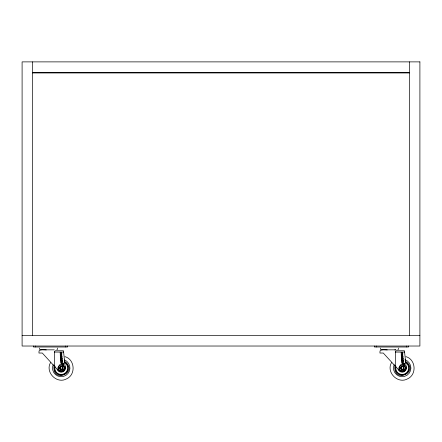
<?xml version="1.0" encoding="UTF-8"?>
<svg xmlns="http://www.w3.org/2000/svg" width="442" height="442" viewBox="0 0 442 442"><rect width="100%" height="100%" fill="white"/><g stroke="black" fill="none" stroke-linecap="round" stroke-linejoin="round"><path stroke-width="0.66" d="M39.454 348.136L39.708 349.445L40.399 349.843L54.25 349.843M380.424 348.136L380.678 349.445L381.374 349.843L395.656 349.843M54.3 366.158L54.51 351.423L55.316 350.777L63.482 350.777L65.256 367.75A4.033 4.033 0 0 1 58.366 370.611L42.305 353.036L38.951 353.036C37.841 348.55 43.835 349.81 46.305 349.904M395.275 366.158L395.479 351.423L396.286 350.777L404.452 350.777L406.231 367.75A4.033 4.033 0 0 1 399.341 370.611L383.28 353.036L379.927 353.036C378.811 348.55 384.805 349.81 387.28 349.904M394.96 365.755C392.711 384.772 421.149 371.65 405.137 361.02M54.178 365.214C50.952 384.623 80.245 372.479 64.228 361.042M50.51 362.617C44.907 372.33 56.957 384.418 66.681 378.811C76.074 374.573 74.88 359.346 64.941 356.633M391.485 362.617C385.883 372.33 397.927 384.418 407.651 378.811C417.044 374.573 415.85 359.346 405.911 356.633M402.43 369.667C404.855 369.44 403.822 365.451 401.612 366.501C399.049 367.656 402.574 371.164 403.59 368.313M402.927 369.18L403.623 368.435M60.101 366.628C57.438 369.285 63.62 371.197 62.93 367.49C62.35 364.987 58.454 366.661 59.885 368.722M401.071 366.628C398.165 370.197 406.076 370.495 403.447 366.705C401.933 365.02 399.452 367.639 401.132 369.02M61.455 369.667C65.002 368.948 61.018 364.158 59.764 367.551C59.631 371.562 65.3 367.451 61.455 366.219M61.952 369.18L62.167 369.02M56.88 349.799L57.477 349.163L57.576 348.136M397.85 349.799L398.446 349.163L398.546 348.136M32.614 72.394L409.386 72.394M32.614 72.963L409.386 72.963M22.1 335.511L419.9 335.511M394.761 349.904L395.993 349.904M54.3 352.07L63.615 352.07M395.275 352.07L404.59 352.07M402.032 369.352C398.955 368.722 402.496 364.6 403.59 367.573M61.062 369.352C57.156 367.838 63.593 364.589 62.477 368.661A1.431 1.431 0 0 0 61.725 366.6A1.431 1.431 0 0 0 59.83 367.694A1.431 1.431 0 0 0 61.239 369.374L60.886 369.341M402.43 366.219L403.386 366.772L403.745 367.534M60.421 369.186L60.062 368.91M401.855 369.341L402.209 369.374A1.431 1.431 0 0 1 400.8 367.694A1.431 1.431 0 0 1 402.701 366.6A1.431 1.431 0 0 1 403.447 368.661M409.386 61.88L409.386 335.511M408.535 346.025L408.535 346.992L374.435 346.992L374.435 346.025M406.679 346.025L406.679 346.992M376.291 346.025L376.291 346.992M67.565 346.025L67.565 346.992L33.465 346.992L33.465 346.025M65.709 346.025L65.709 346.992M35.321 346.025L35.321 346.992M32.614 61.88L32.614 335.511M64.405 361.755A7.011 7.011 0 0 1 67.598 370.915A7.011 7.011 0 0 1 58.576 374.49A7.011 7.011 0 0 1 54.626 365.628M64.145 362.258A6.442 6.442 0 0 1 67.134 370.556A6.442 6.442 0 0 1 59.046 374.065A6.442 6.442 0 0 1 55.035 366.208M64.808 365.877A4.171 4.171 0 0 1 63.002 371.772A4.171 4.171 0 0 1 57.3 369.413M57.222 369.164A4.171 4.171 0 0 1 57.156 368.91M64.554 359.948A8.713 8.713 0 0 1 69.278 371.33A8.713 8.713 0 0 1 57.891 376.054A8.713 8.713 0 0 1 53.167 364.667M405.375 361.755A7.011 7.011 0 0 1 408.629 370.783A7.011 7.011 0 0 1 399.822 374.595A7.011 7.011 0 0 1 395.463 366.048M405.474 362.451A6.442 6.442 0 0 1 408.054 370.678A6.442 6.442 0 0 1 400.143 374.109A6.442 6.442 0 0 1 395.905 366.595M406.021 366.341A4.171 4.171 0 0 1 403.485 371.965A4.171 4.171 0 0 1 398.126 368.91M405.485 365.446A4.171 4.171 0 0 1 405.64 365.656M404.883 359.711A8.713 8.713 0 0 1 410.414 370.904A8.713 8.713 0 0 1 399.076 376.136A8.713 8.713 0 0 1 394.142 364.667M60.222 354.843L60.305 355.467A0.729 0.729 0 0 0 60.421 355.65A0.713 0.713 0 0 0 60.781 355.865C62.322 356.385 62.267 353.611 60.747 354.202A0.785 0.785 0 0 0 60.377 354.451L60.222 354.843M61.56 354.981C60.62 356.346 60.383 353.799 61.56 354.981M401.192 354.843L401.275 355.467A0.729 0.729 0 0 0 401.397 355.65A0.713 0.713 0 0 0 401.75 355.865C403.297 356.385 403.237 353.611 401.723 354.202A0.785 0.785 0 0 0 401.347 354.451L401.192 354.843M402.535 354.981C401.59 356.346 401.353 353.799 402.535 354.981M61.731 356.887L61.482 357.119L61.372 356.688L61.731 356.887M402.706 356.887L402.458 357.119L402.347 356.688L402.706 356.887M63.676 363.838L62.924 364.186L63.234 363.705L62.924 363.451L63.676 363.451L63.676 363.838M404.651 363.838L403.9 364.186L404.203 363.705L403.9 363.451L404.651 363.451L404.651 363.838M61.062 356.755L60.416 357.307L60.46 357.893C61.151 356.981 62.654 358.318 62.013 356.114L60.333 356.241L60.377 356.766L61.062 356.755M402.032 356.755L401.386 357.307L401.435 357.893C402.121 356.981 403.623 358.318 402.988 356.114L401.308 356.241L401.347 356.766L402.032 356.755M59.515 364.965L57.797 367.943L59.515 370.926L62.957 370.926L64.681 367.943L62.957 364.965L59.515 364.965M400.491 364.965L398.767 367.943L400.491 370.926L403.927 370.926L405.651 367.943L403.927 364.965L400.491 364.965M62.576 363.39L60.941 364.147L61.129 362.91L60.803 362.318L62.532 362.821L62.576 363.39M403.546 363.39L401.916 364.147L402.143 363.501L401.772 362.318L403.502 362.821L403.546 363.39M62.118 363.131L61.526 363.363L61.499 362.998L62.118 363.131M403.087 363.131L402.496 363.363L402.469 362.998L403.087 363.131M62.206 358.606L61.206 358.948L62.245 359.131L62.3 359.816L60.62 359.943L60.587 359.517L61.869 359.418L60.56 359.191L60.532 358.805L61.786 358.379L60.51 358.479L60.477 358.053L62.156 357.926L62.206 358.606M62.377 360.821L61.377 361.164L62.416 361.346L62.471 362.031L60.792 362.158L60.758 361.733L62.04 361.633L60.731 361.407L60.703 361.02L61.957 360.595L60.676 360.694L60.642 360.269L62.322 360.142L62.377 360.821M403.176 358.606L402.176 358.948L403.22 359.131L403.27 359.816L401.59 359.943L401.557 359.517L402.839 359.418L401.535 359.191L401.502 358.805L402.761 358.379L401.48 358.479L401.447 358.053L403.126 357.926L403.176 358.606M403.347 360.821L402.347 361.164L403.386 361.346L403.441 362.031L401.761 362.158L401.728 361.733L403.01 361.633L401.706 361.407L401.673 361.02L402.927 360.595L401.651 360.694L401.618 360.269L403.297 360.142L403.347 360.821M61.742 352.589L60.062 352.716L60.106 353.241L60.792 353.186L60.841 353.838L61.421 353.136L61.482 353.898L61.841 353.871L61.742 352.589M402.717 352.589L401.038 352.716L401.076 353.241L401.761 353.186L401.811 353.838L402.148 353.81L402.391 353.136L402.452 353.898L402.811 353.871L402.717 352.589M419.9 61.88L22.1 61.88L22.1 346.025L419.9 346.025L419.9 61.88M59.747 370.523A2.978 2.978 0 0 0 64.217 367.943A2.978 2.978 0 0 0 59.747 365.363A2.978 2.978 0 0 0 59.747 370.523M62.974 364.302A0.608 0.608 0 0 0 63.891 363.788A0.608 0.608 0 0 0 62.991 363.252A0.608 0.608 0 0 0 62.974 364.302M400.717 370.523A2.978 2.978 0 0 0 405.187 367.943A2.978 2.978 0 0 0 400.717 365.363A2.978 2.978 0 0 0 400.717 370.523M403.966 364.269A0.569 0.569 0 0 0 404.828 363.788A0.569 0.569 0 0 0 403.982 363.285A0.569 0.569 0 0 0 403.966 364.269"/></g></svg>
